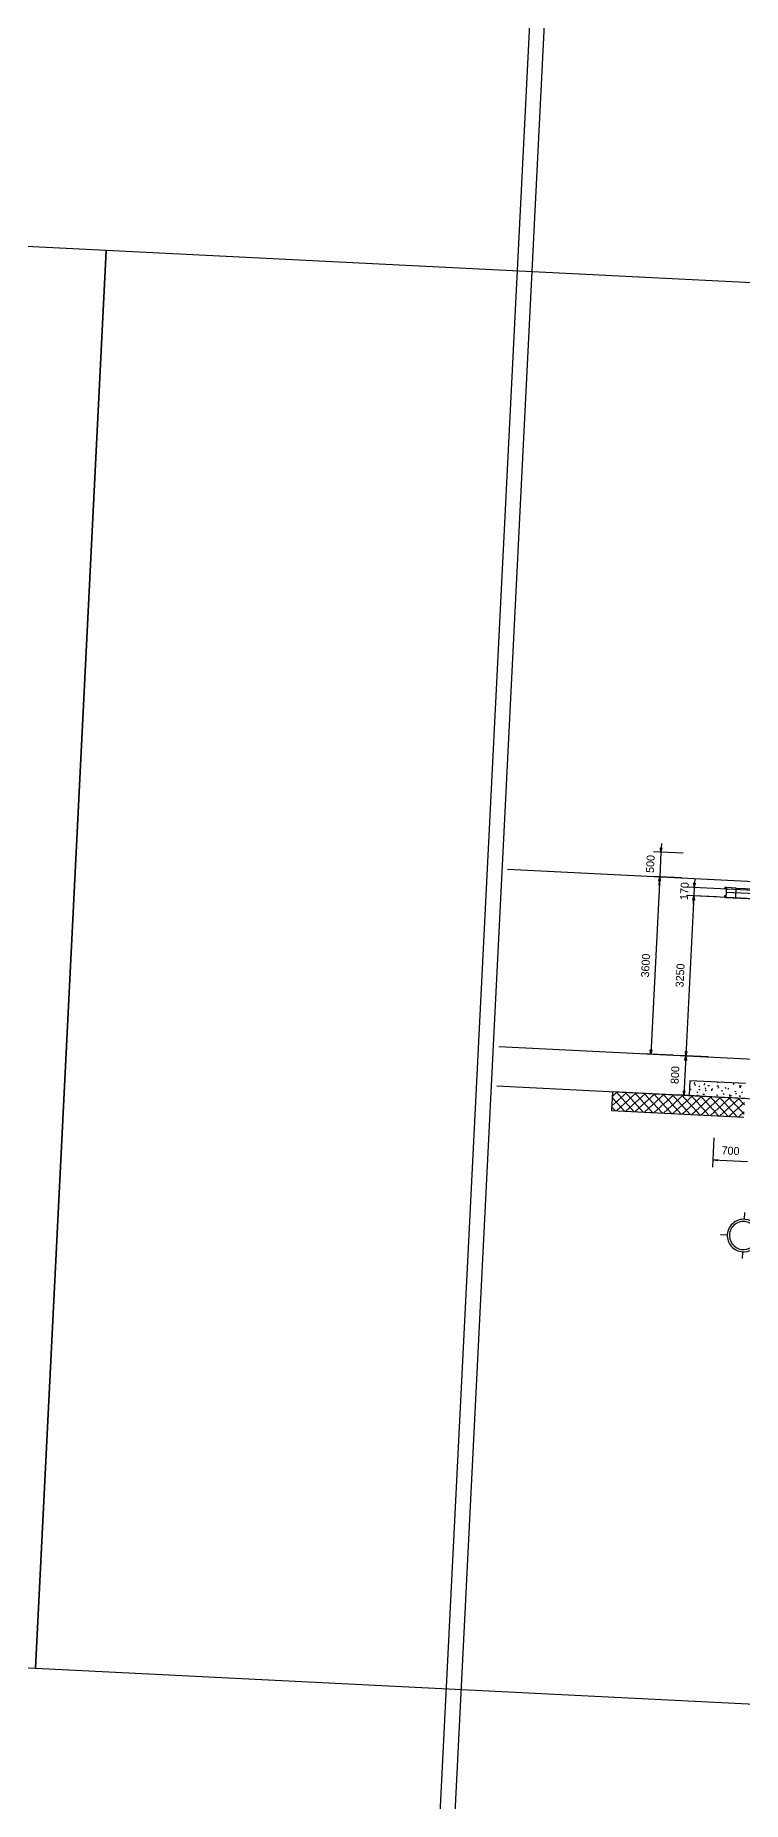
# Model space of a CAD drawing. Extents: x 549999 to 550212, y 1838161 to 1838467.
# Drawn here: x 550140.84 to 550155.18, y 1838222.06 to 1838257.87 of the extents above; entities that cross this region are included whole.
import ezdxf

# ---------------------------------------------------------------- set-up
doc = ezdxf.new("R2010")
doc.units = 0
for name, color, linetype in [('Level 11', 7, 'Continuous'), ('Level 15', 7, 'Continuous'), ('Level 18', 7, 'Continuous'), ('Level 19', 7, 'Continuous'), ('Level 20', 7, 'Continuous'), ('Level 28', 7, 'Continuous'), ('Level 35', 7, 'Continuous'), ('Level 8', 7, 'Continuous')]:
    doc.layers.add(name, color=color, linetype=linetype)

# ---------------------------------------------------------------- blocks, each defined once
blk = doc.blocks.new('FLOO33')
at = {"layer": 'Level 15'}
for p, q in [((-462.9, 345), (-482.9, 345)), ((-482.9, 345), (-482.9, 325)), ((-482.9, 325), (-462.9, 325)), ((-462.9, 325), (-462.9, 345)), ((1267.1, 345), (1247.1, 345)), ((1247.1, 345), (1247.1, 325)), ((1247.1, 325), (1248.7, 325)), ((1248.7, 325), (1267.1, 325)), ((1267.1, 325), (1267.1, 345))]:
    blk.add_line(p, q, dxfattribs=at)
at = {"layer": 'Level 8'}
for p, q in [((-462.9, 345), (-482.9, 345)), ((-482.9, 345), (-482.9, 325)), ((-482.9, 325), (-462.9, 325)), ((-462.9, 325), (-462.9, 345)), ((-462.9, 345), (-424.4, 345)), ((1208.6, 345), (1247.1, 345)), ((1267.1, 345), (1247.1, 345)), ((1247.1, 345), (1247.1, 325)), ((1247.1, 325), (1267.1, 325)), ((1267.1, 325), (1267.1, 345))]:
    blk.add_line(p, q, dxfattribs=at)
blk = doc.blocks.new('FLOO34')
at = {"layer": 'Level 15'}
for p, q in [((-482.9, 345), (-485.9, 345)), ((-485.9, 345), (-485.9, 342)), ((-485.9, 342), (-482.9, 342)), ((-482.9, 328), (-485.9, 328)), ((-485.9, 328), (-485.9, 325)), ((-485.9, 325), (-482.9, 325)), ((-482.9, 342), (-482.9, 345)), ((-482.9, 325), (-482.9, 328)), ((1270.1, 345), (1267.1, 345)), ((1267.1, 345), (1267.1, 342)), ((1267.1, 342), (1270.1, 342)), ((1270.1, 328), (1267.1, 328)), ((1267.1, 328), (1267.1, 325)), ((1267.1, 325), (1270.1, 325)), ((1270.1, 342), (1270.1, 345)), ((1270.1, 325), (1270.1, 328))]:
    blk.add_line(p, q, dxfattribs=at)
at = {"layer": 'Level 8'}
for p, q in [((-482.9, 345), (-485.9, 345)), ((-485.9, 345), (-485.9, 342)), ((-485.9, 342), (-482.9, 342)), ((-482.9, 328), (-485.9, 328)), ((-485.9, 328), (-485.9, 325)), ((-485.9, 325), (-482.9, 325)), ((-482.9, 342), (-482.9, 345)), ((-482.9, 325), (-482.9, 328)), ((1270.1, 345), (1267.1, 345)), ((1267.1, 345), (1267.1, 342)), ((1267.1, 342), (1270.1, 342)), ((1270.1, 328), (1267.1, 328)), ((1267.1, 328), (1267.1, 325)), ((1267.1, 325), (1270.1, 325)), ((1270.1, 342), (1270.1, 345)), ((1270.1, 325), (1270.1, 328))]:
    blk.add_line(p, q, dxfattribs=at)
blk = doc.blocks.new('GRID_9')
at = {"layer": 'Level 19'}
for p, q in [((-412.9, -311.5), (-412.9, -325)), ((-459.4, -358), (-445.9, -358)), ((-366.4, -358), (-379.9, -358)), ((-412.9, -404.5), (-412.9, -391))]:
    blk.add_line(p, q, dxfattribs=at)
for radius, start, end in [(33, 86.5906, 185.4173), (28.5, 86.5906, 185.4173), (28.5, 3.4094, 86.5906), (33, 3.4094, 86.5906), (28.5, 275.4173, 3.4094), (33, 275.4173, 3.4094), (33, 185.4173, 275.4173), (28.5, 185.4173, 275.4173)]:
    blk.add_arc((-412.9, -358), radius, start, end, dxfattribs=at)

msp = doc.modelspace()

# ---------------------------------------------------------------- linework, layer by layer
at = {"layer": 'Level 11'}
for p, q in [((550152.528, 1838236.17), (550152.829, 1838236.442)), ((550152.783, 1838236.064), (550152.537, 1838236.337)), ((550152.538, 1838236.361), (550152.638, 1838236.452)), ((550152.974, 1838236.054), (550152.613, 1838236.453)), ((550152.621, 1838236.072), (550153.02, 1838236.433)), ((550153.165, 1838236.045), (550152.804, 1838236.443)), ((550152.812, 1838236.062), (550153.21, 1838236.423)), ((550153.355, 1838236.035), (550152.995, 1838236.434)), ((550153.003, 1838236.053), (550153.401, 1838236.413)), ((550153.546, 1838236.026), (550153.186, 1838236.424)), ((550153.193, 1838236.043), (550153.592, 1838236.404)), ((550153.737, 1838236.016), (550153.376, 1838236.415)), ((550153.384, 1838236.034), (550153.782, 1838236.394)), ((550153.927, 1838236.007), (550153.567, 1838236.405)), ((550153.575, 1838236.024), (550153.973, 1838236.385)), ((550154.118, 1838235.997), (550153.758, 1838236.396)), ((550153.765, 1838236.015), (550154.164, 1838236.375)), ((550154.309, 1838235.988), (550153.948, 1838236.386)), ((550153.956, 1838236.005), (550154.354, 1838236.366)), ((550154.499, 1838235.978), (550154.139, 1838236.377)), ((550154.147, 1838235.996), (550154.545, 1838236.356)), ((550154.69, 1838235.969), (550154.33, 1838236.367)), ((550154.337, 1838235.986), (550154.736, 1838236.347)), ((550154.881, 1838235.959), (550154.52, 1838236.357)), ((550154.528, 1838235.977), (550154.926, 1838236.337)), ((550155.072, 1838235.949), (550154.711, 1838236.348)), ((550154.719, 1838235.967), (550155.117, 1838236.328)), ((550155.208, 1838236), (550154.902, 1838236.338)), ((550154.909, 1838235.958), (550155.22, 1838236.239)), ((550155.218, 1838236.19), (550155.092, 1838236.329)), ((550152.593, 1838236.073), (550152.527, 1838236.146)), ((550155.1, 1838235.948), (550155.21, 1838236.048))]:
    msp.add_line(p, q, dxfattribs=at)
at = {"layer": 'Level 15'}
for p, q in [((550154.847, 1838240.496), (550154.842, 1838240.396)), ((550154.842, 1838240.396), (550155.212, 1838240.378)), ((550155.446, 1838240.466), (550154.847, 1838240.496)), ((550154.209, 1838236.645), (550154.193, 1838236.619)), ((550154.202, 1838236.597), (550154.233, 1838236.596)), ((550154.412, 1838236.622), (550154.396, 1838236.597)), ((550154.476, 1838236.584), (550154.506, 1838236.582)), ((550154.649, 1838236.651), (550154.649, 1838236.651)), ((550154.681, 1838236.636), (550154.673, 1838236.65)), ((550154.86, 1838236.641), (550154.852, 1838236.629)), ((550154.885, 1838236.638), (550154.884, 1838236.64)), ((550155.008, 1838236.599), (550154.994, 1838236.626)), ((550155.131, 1838236.559), (550155.117, 1838236.586)), ((550154.109, 1838236.549), (550154.104, 1838236.559)), ((550154.106, 1838236.511), (550154.137, 1838236.509)), ((550154.264, 1838236.392), (550154.25, 1838236.371)), ((550154.274, 1838236.428), (550154.26, 1838236.455)), ((550154.289, 1838236.501), (550154.319, 1838236.5)), ((550154.313, 1838236.551), (550154.3, 1838236.578)), ((550154.376, 1838236.406), (550154.406, 1838236.404)), ((550154.436, 1838236.511), (550154.423, 1838236.538)), ((550154.44, 1838236.496), (550154.423, 1838236.471)), ((550154.559, 1838236.472), (550154.546, 1838236.498)), ((550154.566, 1838236.523), (550154.55, 1838236.498)), ((550154.65, 1838236.392), (550154.68, 1838236.39)), ((550154.659, 1838236.575), (550154.689, 1838236.573)), ((550154.692, 1838236.55), (550154.676, 1838236.525)), ((550154.746, 1838236.479), (550154.776, 1838236.477)), ((550154.806, 1838236.392), (550154.792, 1838236.419)), ((550154.845, 1838236.515), (550154.832, 1838236.542)), ((550154.896, 1838236.528), (550154.879, 1838236.503)), ((550154.923, 1838236.401), (550154.906, 1838236.376)), ((550154.929, 1838236.353), (550154.915, 1838236.379)), ((550154.924, 1838236.378), (550154.954, 1838236.377)), ((550155.02, 1838236.465), (550155.05, 1838236.463)), ((550155.049, 1838236.429), (550155.033, 1838236.403)), ((550155.116, 1838236.552), (550155.146, 1838236.55)), ((550155.133, 1838236.355), (550155.119, 1838236.381)), ((550155.149, 1838236.582), (550155.132, 1838236.557)), ((550155.176, 1838236.456), (550155.159, 1838236.431))]:
    msp.add_line(p, q, dxfattribs=at)
at = {"layer": 'Level 18'}
for p, q in [((550150.414, 1838240.968), (550179.262, 1838239.526)), ((550150.235, 1838237.373), (550179.082, 1838235.931)), ((550150.195, 1838236.574), (550179.042, 1838235.132))]:
    msp.add_line(p, q, dxfattribs=at)
at = {"layer": 'Level 20'}
for p, q in [((550147.48, 1838190.423), (550152.053, 1838281.899)), ((550147.78, 1838190.408), (550152.353, 1838281.884)), ((550153.972, 1838241.291), (550153.373, 1838241.321)), ((550153.523, 1838241.313), (550153.498, 1838240.814)), ((550153.532, 1838241.492), (550153.523, 1838241.313)), ((550153.498, 1838240.814), (550153.318, 1838237.219)), ((550153.947, 1838240.792), (550153.348, 1838240.822)), ((550153.947, 1838240.792), (550153.348, 1838240.822)), ((550153.489, 1838240.636), (550153.498, 1838240.814)), ((550205.951, 1838238.012), (550154.049, 1838240.606)), ((550154.199, 1838240.599), (550154.191, 1838240.429)), ((550154.208, 1838240.777), (550154.199, 1838240.599)), ((550154.191, 1838240.429), (550154.028, 1838237.183)), ((550205.942, 1838237.842), (550154.041, 1838240.437)), ((550154.64, 1838240.407), (550154.041, 1838240.437)), ((550154.182, 1838240.251), (550154.191, 1838240.429)), ((550153.768, 1838237.196), (550153.168, 1838237.226)), ((550154.478, 1838237.161), (550153.879, 1838237.191)), ((550154.478, 1838237.161), (550153.879, 1838237.191)), ((550154.028, 1838237.183), (550153.988, 1838236.384)), ((550154.438, 1838236.362), (550153.839, 1838236.392)), ((550154.599, 1838235.524), (550154.569, 1838234.925)), ((550154.576, 1838235.075), (550155.275, 1838235.04))]:
    msp.add_line(p, q, dxfattribs=at)
for points in [[(550153.542, 1838241.402), (550153.523, 1838241.313), (550153.513, 1838241.403)], [(550153.479, 1838240.726), (550153.498, 1838240.814), (550153.508, 1838240.724)], [(550153.479, 1838240.726), (550153.498, 1838240.814), (550153.508, 1838240.724)], [(550154.219, 1838240.687), (550154.199, 1838240.599), (550154.189, 1838240.689)], [(550154.171, 1838240.341), (550154.191, 1838240.429), (550154.201, 1838240.339)], [(550154.171, 1838240.341), (550154.191, 1838240.429), (550154.201, 1838240.339)], [(550153.338, 1838237.307), (550153.318, 1838237.219), (550153.308, 1838237.309)], [(550154.009, 1838237.095), (550154.028, 1838237.183), (550154.039, 1838237.093)], [(550154.048, 1838237.272), (550154.028, 1838237.183), (550154.018, 1838237.273)], [(550154.008, 1838236.473), (550153.988, 1838236.384), (550153.978, 1838236.474)], [(550154.665, 1838235.055), (550154.576, 1838235.075), (550154.666, 1838235.085)]]:
    msp.add_lwpolyline(points, close=True, dxfattribs=at)
at = {"layer": 'Level 28'}
for p, q in [((550152.543, 1838236.456), (550152.524, 1838236.077)), ((550155.224, 1838236.322), (550152.543, 1838236.456)), ((550152.524, 1838236.077), (550155.205, 1838235.943))]:
    msp.add_line(p, q, dxfattribs=at)
at = {"layer": 'Level 35'}
for points in [[(550100.193, 1838226.802), (550140.839, 1838224.77), (550142.276, 1838253.512), (550101.63, 1838255.544)], [(550140.839, 1838224.77), (550181.485, 1838222.738), (550182.922, 1838251.48), (550142.276, 1838253.512)]]:
    msp.add_lwpolyline(points, close=True, dxfattribs=at)
at = {"layer": 'Level 8'}
for p, q in [((550154.847, 1838240.496), (550154.842, 1838240.396)), ((550154.842, 1838240.396), (550155.441, 1838240.367)), ((550155.446, 1838240.466), (550154.847, 1838240.496)), ((550154.11, 1838236.678), (550154.095, 1838236.379)), ((550155.239, 1838236.622), (550154.11, 1838236.678))]:
    msp.add_line(p, q, dxfattribs=at)

# ---------------------------------------------------------------- block references
at = {"layer": 'Level 19', "xscale": 0.010000000000000004, "yscale": 0.01, "rotation": -2.8619937920406366}
msp.add_blockref('GRID_9', (550159.5, 1838236.91), dxfattribs=at)
at = {"layer": 'Level 8', "xscale": 0.010000000000000004, "yscale": 0.01, "rotation": -2.8619937920406366}
for name in ['FLOO34', 'FLOO33']:
    msp.add_blockref(name, (550159.5, 1838236.91), dxfattribs=at)

# ---------------------------------------------------------------- texts
at = {"layer": 'Level 20'}
for s, rotation, p in [('500', 87.138, (550153.38, 1838240.89)), ('170', 87.138, (550154.07, 1838240.34)), ('3600', 87.138, (550153.28, 1838238.77)), ('3250', 87.138, (550153.98, 1838238.57)), ('800', 87.138, (550153.88, 1838236.61)), ('700', 357.138, (550154.75, 1838235.19))]:
    msp.add_text(s, height=0.1622, rotation=rotation, dxfattribs=at).set_placement(p)

doc.saveas('drawing.dxf')
